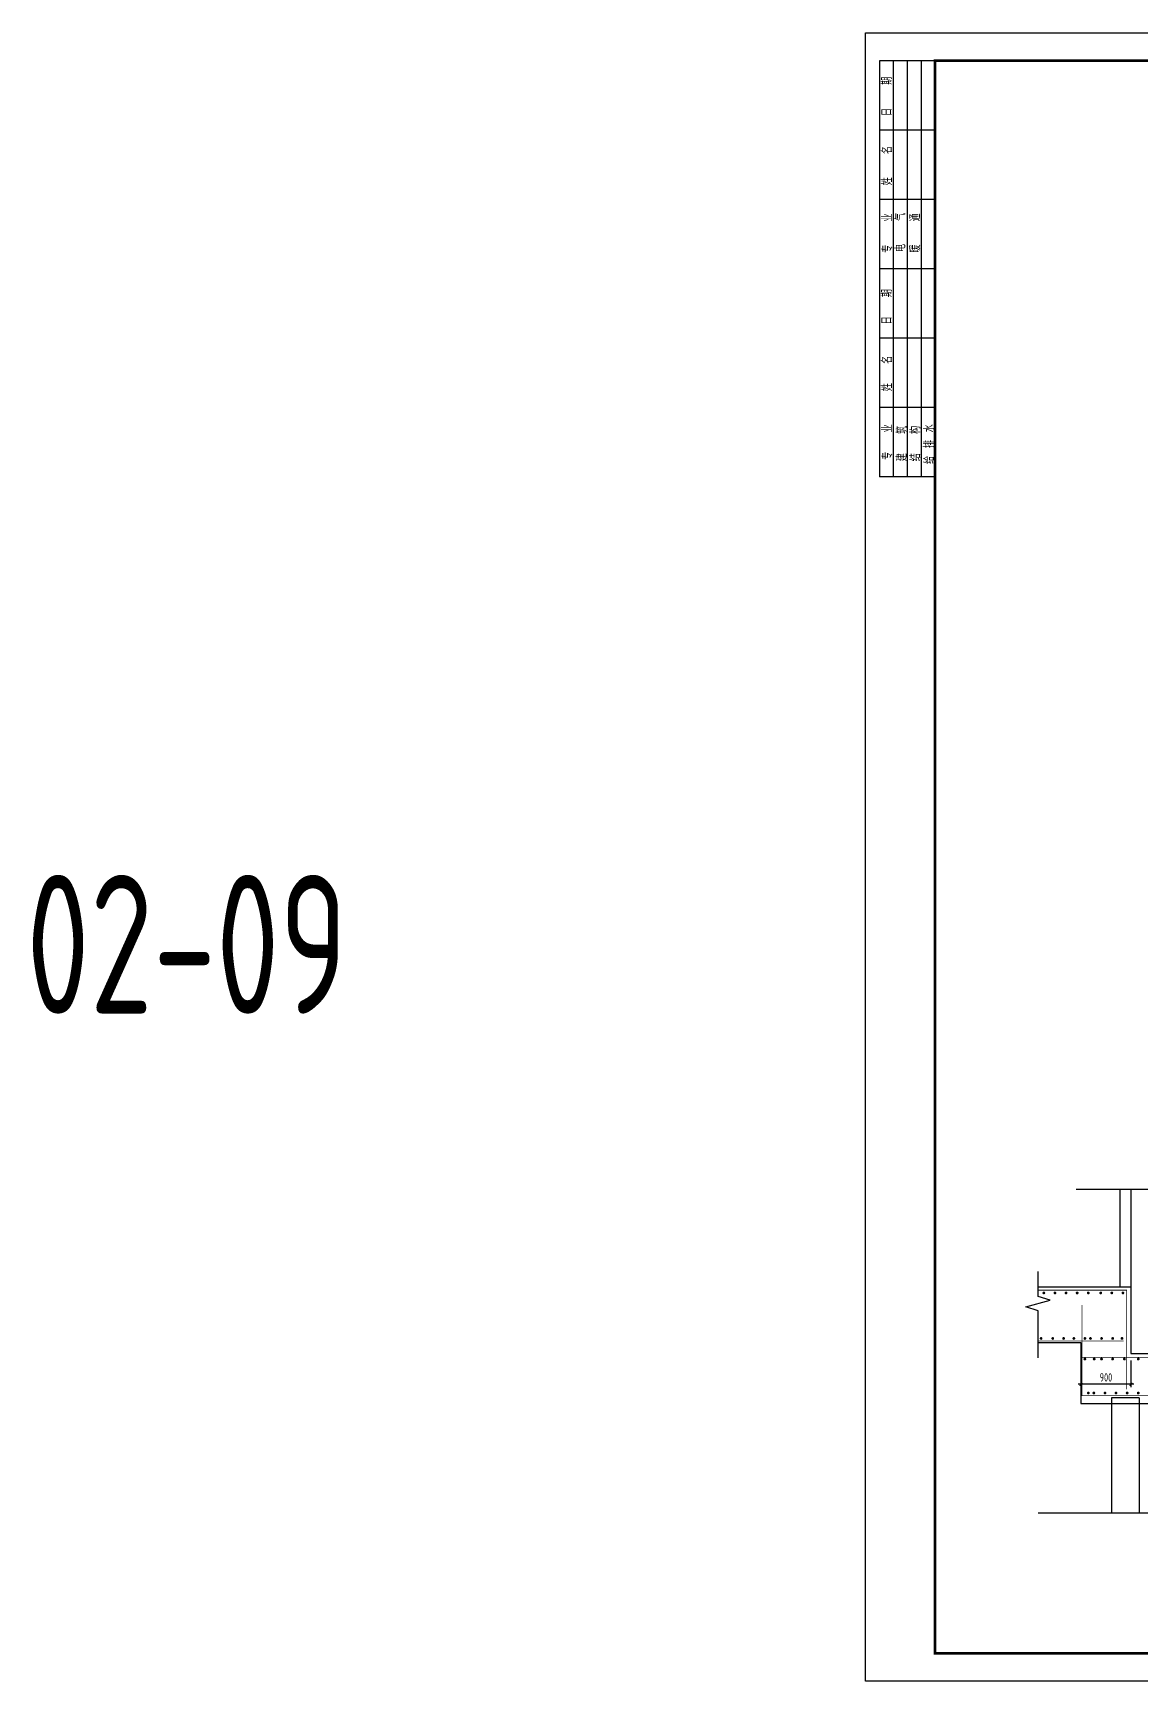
# Model space of a CAD drawing. Extents: x 627893 to 789462, y -407363 to 145317.
# Drawn here: x 627893 to 667800, y -407363 to -347963 of the extents above; entities that cross this region are included whole.
import ezdxf
from ezdxf.enums import TextEntityAlignment as Align

# ---------------------------------------------------------------- set-up
doc = ezdxf.new("R2010")
doc.units = 0
doc.header["$LTSCALE"] = 100
doc.layers.get('0').update_dxf_attribs({"linetype": 'CONTINUOUS'})
doc.layers.get('Defpoints').update_dxf_attribs({"linetype": 'CONTINUOUS'})
for name, color, linetype in [('DIM', 3, 'CONTINUOUS'), ('HATCH', 254, 'CONTINUOUS'), ('TEXT', 2, 'CONTINUOUS'), ('THIN', 7, 'CONTINUOUS'), ('图框', 254, 'CONTINUOUS')]:
    doc.layers.add(name, color=color, linetype=linetype)
doc.layers.add('REIN', color=6, linetype='CONTINUOUS', lineweight=18)
doc.styles.add('DX', font='tssdeng.shx', dxfattribs={"width": 0.7, "bigfont": 'tssdchn.shx'})
doc.styles.add('HZTXT', font='tssdeng.shx', dxfattribs={"width": 0.7, "bigfont": 'tssdchn.shx'})
doc.styles.add('HZTXT2', font='tssdeng.shx', dxfattribs={"width": 0.7, "bigfont": 'tssdchn.shx'})
doc.styles.get("Standard").update_dxf_attribs({"font": 'tssdeng.shx', "width": 0.7, "bigfont": 'tssdchn.shx'})
doc.styles.add('TK', font='tssdeng.shx', dxfattribs={"width": 0.7, "bigfont": 'tssdchn.shx'})
doc.styles.add('TSSD_Dimension', font='Tssdeng.shx', dxfattribs={"width": 0.7, "bigfont": 'tssdchn.shx'})
doc.styles.add('汉字', font='tssdeng.shx', dxfattribs={"width": 0.8, "bigfont": 'atssdchn.shx'})
doc.dimstyles.new('TSSD_50_100', dxfattribs={"dimtxt": 300, "dimasz": 100, "dimexe": 100, "dimexo": 250, "dimgap": 100, "dimtad": 1, "dimdec": 0, "dimlfac": 0.5, "dimzin": 0, "dimdsep": 46, "dimtxsty": 'TSSD_Dimension', "dimblk": 'ARCHTICK', "dimcen": 0, "dimdle": 100, "dimclrt": 7, "dimadec": 0, "dimazin": 0, "dimtfac": 1, "dimtdec": 0, "dimtix": 1, "dimtmove": 2, "dimatfit": 3, "dimfxl": 1, "dimtolj": 1, "dimtzin": 0, "dimarcsym": 0})

# ---------------------------------------------------------------- blocks, each defined once
blk = doc.blocks.new('A$C35F87531')
at = {"layer": '图框'}
h = blk.add_hatch(color=256, dxfattribs=at)
h.paths.add_polyline_path([(80225, 58086), (79745, 58086), (79745, 56789), (79050, 56789), (79049, 56724), (79745, 56724), (80225, 56724)])
h.paths.add_polyline_path([(79837, 57631), (79837, 57731), (79937, 57731), (79937, 57631)], flags=16)
h.paths.add_polyline_path([(80032, 57631), (80032, 57731), (80132, 57731), (80132, 57631)], flags=16)
h.paths.add_polyline_path([(79837, 57827), (79837, 57927), (79937, 57927), (79937, 57827)], flags=16)
h.paths.add_polyline_path([(80032, 57827), (80032, 57927), (80132, 57927), (80132, 57827)], flags=16)
h.paths.add_polyline_path([(79524, 57583), (79049, 58081), (79050, 57085)])
for p, q in [((500, 58400), (500, 43400)), ((2500, 58400), (500, 58400)), ((1000, 58400), (1000, 43400)), ((1500, 58400), (1500, 43400)), ((2000, 58400), (2000, 43400)), ((76100, 1000), (76100, 58400)), ((79050, 57085), (79049, 58081)), ((79524, 57583), (79049, 58081)), ((79745, 56789), (79745, 58086)), ((79837, 57927), (79937, 57927)), ((79837, 57927), (79837, 57827)), ((79937, 57827), (79837, 57827)), ((79837, 57731), (79937, 57731)), ((79837, 57731), (79837, 57631)), ((79937, 57631), (79837, 57631)), ((79937, 57927), (79937, 57827)), ((79937, 57731), (79937, 57631)), ((80032, 57927), (80132, 57927)), ((80032, 57927), (80032, 57827)), ((80132, 57827), (80032, 57827)), ((80032, 57731), (80132, 57731)), ((80032, 57731), (80032, 57631)), ((80132, 57631), (80032, 57631)), ((80132, 57927), (80132, 57827)), ((80132, 57731), (80132, 57631)), ((80225, 58086), (80225, 56724)), ((79524, 57583), (79050, 57085)), ((79050, 56789), (79049, 56724)), ((79049, 56724), (80225, 56724)), ((79049, 56724), (79745, 56724)), ((79050, 56789), (79745, 56789)), ((80225, 56724), (79745, 56724)), ((2500, 55900), (500, 55900)), ((2500, 53400), (500, 53400)), ((76100, 52932), (83100, 52932)), ((2500, 50900), (500, 50900)), ((2500, 48400), (500, 48400)), ((76100, 47932), (83100, 47932)), ((2500, 45900), (500, 45900)), ((76100, 44732), (83100, 44732)), ((2500, 43400), (500, 43400)), ((76100, 41532), (83100, 41532)), ((77453, 41532), (77453, 39432)), ((81606, 41532), (81606, 39432)), ((76100, 40832), (83100, 40832)), ((76100, 40132), (83100, 40132)), ((76100, 39432), (83100, 39432)), ((76100, 20254), (83100, 20254)), ((76100, 19004), (83100, 19004)), ((76100, 17754), (83100, 17754)), ((76100, 14754), (83100, 14754)), ((76100, 13254), (83100, 13254)), ((77791, 13254), (77791, 8354)), ((80377, 13254), (80377, 8354)), ((76100, 12554), (83100, 12554)), ((76100, 11854), (83100, 11854)), ((76100, 11154), (83100, 11154)), ((76100, 10454), (83100, 10454)), ((76100, 9754), (83100, 9754)), ((76100, 9054), (77791, 9054)), ((77791, 9054), (83100, 9054)), ((76100, 8354), (83100, 8354)), ((76100, 4500), (83100, 4500)), ((77791, 4500), (77791, 1700)), ((80377, 4500), (80377, 1700)), ((76100, 3800), (83100, 3800)), ((76100, 3100), (83100, 3100)), ((83100, 2400), (76100, 2400)), ((83100, 1700), (76100, 1700))]:
    blk.add_line(p, q, dxfattribs=at)
blk.add_lwpolyline([(0, 0), (0, 59400), (84100, 59400), (84100, 0)], close=True, dxfattribs=at)
at = {"layer": '图框', "const_width": 100}
blk.add_lwpolyline([(2500, 1000), (83100, 1000), (83100, 58400), (2500, 58400)], close=True, dxfattribs=at)
at = {"layer": '图框', "style": 'DX', "width": 0.7}
for s, p in [('日      期', (747, 57116, 2200)), ('姓      名 ', (752, 54687)), ('专      业', (762, 52186)), ('电      气', (1232, 52213, 2200)), ('暖      通', (1766, 52190, 2200)), ('日     期', (747, 49531, 2200)), ('姓     名', (752, 47126)), ('专     业', (762, 44655)), ('建     筑', (1283, 44602, 2200)), ('给  排  水', (2271, 44582, 2200)), ('结     构', (1774, 44602, 2200))]:
    blk.add_text(s, height=320, rotation=90, dxfattribs=at).set_placement(p, align=Align.MIDDLE)
at = {"layer": '图框', "style": '汉字', "width": 0.8}
for s, p in [('福', (76354, 56404)), ('州', (76748, 56421)), ('精', (77116, 56416)), ('业', (77506, 56395)), ('建', (77912, 56415)), ('筑', (78337, 56416)), ('工', (78763, 56398)), ('程', (79197, 56411)), ('设', (79610, 56408)), ('计', (79994, 56418)), ('咨', (80372, 56413)), ('询', (80816, 56414)), ('有', (81209, 56410)), ('限', (81615, 56412)), ('公', (82075, 56397)), ('司', (82496, 56411))]:
    blk.add_text(s, height=320, rotation=270, dxfattribs=at).set_placement(p)
at = {"layer": '图框', "width": 0.7}
for s, height, style, p in [('KING YEA  (CHINA FUZHOU ) ENGINEERING DESIGN CONSULTANTS ,LTD', 150, 'HZTXT', (76814, 55701)), ('本图版权属福州精业建筑工程设计咨询有限公司所有，除本工程外对本', 280, 'HZTXT2', (76551, 53580)), ('图的任何其它用途和复制，必须获得本院的书面许可。', 280, 'HZTXT2', (76573, 53088))]:
    blk.add_text(s, height=height, dxfattribs=dict(at, style=style)).set_placement(p)
at = {"layer": '图框'}
for s, height, style, width, p in [('地址：福州市五一北路171号新都会花园广场6F', 280, 'HZTXT2', 0.8, (79590, 55341)), ('电话：', 280, 'TK', 0.7, (77411, 54877)), ('0591-83357028，83357078，83357058', 250, 'TK', 0.6, (80082, 54841)), ('传真：', 280, 'TK', 0.7, (77411, 54391)), ('0591-87112608', 250, 'TK', 0.6, (78714, 54363)), ('图纸专用章', 500, 'HZTXT2', 0.8, (77262, 52521)), ('注册建筑师执业章', 500, 'HZTXT2', 0.8, (77857, 47602)), ('注册结构师执业章', 500, 'HZTXT2', 0.8, (77863, 44409)), ('修改次数', 380, 'HZTXT2', 0.8, (76792, 41181)), ('修改内容', 380, 'HZTXT2', 0.8, (79452, 41154)), ('日  期', 380, 'HZTXT2', 0.8, (82372, 41154)), ('备注：', 500, 'HZTXT2', 0.8, (76740, 39089)), ('施工图审查单位：', 450, 'HZTXT2', 0.8, (77622, 19953)), ('施工图审查合格书编号：', 450, 'HZTXT2', 0.8, (78136, 18409)), ('工程名称：', 500, 'HZTXT2', 0.8, (77151, 17437)), ('建设单位：', 400, 'HZTXT2', 0.8, (77022, 14436)), ('审  定', 400, 'HZTXT2', 0.8, (76886, 12921)), ('工程负责人', 400, 'HZTXT2', 0.8, (76952, 12224)), ('专业负责人', 400, 'HZTXT2', 0.8, (76952, 11495)), ('审  核', 400, 'HZTXT2', 0.8, (76915, 10777)), ('校  对', 400, 'HZTXT2', 0.8, (76916, 10109)), ('设  计', 400, 'HZTXT2', 0.8, (76915, 9376)), ('制  图', 400, 'HZTXT2', 0.8, (76915, 8703)), ('图  名：', 500, 'HZTXT2', 0.8, (77188, 7934)), ('工程编号', 400, 'HZTXT2', 0.8, (76935, 4192)), ('图  别', 400, 'HZTXT2', 0.8, (76963, 3475)), ('图  号', 400, 'HZTXT2', 0.8, (76963, 2758)), ('日  期', 400, 'HZTXT2', 0.8, (76963, 2058)), ('未盖技术出图章   本图纸无效', 400, 'HZTXT2', 0.8, (79237, 1389))]:
    blk.add_text(s, height=height, dxfattribs=dict(at, style=style, width=width)).set_placement(p, align=Align.MIDDLE)
blk = doc.blocks.new('_ArchTick')
at = {"color": 0, "linetype": 'ByBlock', "const_width": 0.4}
blk.add_lwpolyline([(-0.5, -0.5), (0.5, 0.5)], dxfattribs=at)
blk = doc.blocks.new('*D987')
at = {"layer": 'Defpoints', "color": 0}
for p in [(665671, -395160), (667471, -395560), (665671, -396669)]:
    blk.add_point(p, dxfattribs=at)
at = {"layer": 'DIM', "color": 0, "lineweight": -2}
for p, q in [((665671, -395410), (665671, -396769)), ((667471, -395810), (667471, -396769)), ((667571, -396669), (665571, -396669))]:
    blk.add_line(p, q, dxfattribs=at)
at = {"layer": 'DIM', "color": 0, "lineweight": -2, "xscale": 100, "yscale": 100, "zscale": 100, "rotation": 180}
blk.add_blockref('_ArchTick', (665671, -396669), dxfattribs=at)
at = {"layer": 'DIM', "color": 0, "lineweight": -2, "xscale": 100, "yscale": 100, "zscale": 100}
blk.add_blockref('_ArchTick', (667471, -396669), dxfattribs=at)
at = {"layer": 'DIM', "color": 7, "insert": (666571, -396419), "char_height": 300, "attachment_point": 5, "style": 'TSSD_Dimension'}
blk.add_mtext('\\A1;900', dxfattribs=at)

msp = doc.modelspace()

# ---------------------------------------------------------------- linework, layer by layer
at = {"layer": 'HATCH'}
for p, q in [((667071.3, -389632.2), (667071.3, -393159.5)), ((667471.3, -389632.2), (667471.3, -395559.5)), ((664122.9, -393159.5), (667471.3, -393159.5)), ((664122.9, -395159.5), (665671.3, -395159.5)), ((665671.3, -395159.5), (665671.3, -397359.5)), ((667471.3, -395559.5), (671871.3, -395559.5)), ((665671.3, -397359.5), (673671.3, -397359.5)), ((666768.7, -397159.5), (666768.7, -401303)), ((667768.7, -397159.5), (666768.7, -397159.5)), ((667768.7, -397159.5), (667768.7, -401303))]:
    msp.add_line(p, q, dxfattribs=at)
at = {"layer": 'REIN', "const_width": 30}
for points in [[(664122.9, -393277.7), (667315.6, -393277.7), (667315.6, -396846.1)], [(669671.3, -397076.4), (665710.5, -397076.4), (665710.5, -393806.2)], [(667213.7, -395110.4), (664122.9, -395110.4)], [(673680.8, -395693.9), (665710.5, -395693.9)]]:
    msp.add_lwpolyline(points, dxfattribs=at)
at = {"layer": 'REIN', "const_width": 50}
for points in [[(664356.5, -393375.2, 1), (664306.5, -393375.2, 1)], [(664756.5, -393375.2, 1), (664706.5, -393375.2, 1)], [(665156.5, -393375.2, 1), (665106.5, -393375.2, 1)], [(665556.5, -393375.2, 1), (665506.5, -393375.2, 1)], [(665560.3, -393375.2, 1), (665510.3, -393375.2, 1)], [(665960.3, -393375.2, 1), (665910.3, -393375.2, 1)], [(666406.6, -393375.2, 1), (666356.6, -393375.2, 1)], [(666806.6, -393375.2, 1), (666756.6, -393375.2, 1)], [(667206.6, -393375.2, 1), (667156.6, -393375.2, 1)], [(664257.8, -395016, -1), (664207.8, -395016, -1)], [(664678.9, -395016, -1), (664628.9, -395016, -1)], [(665069.4, -395016, -1), (665019.4, -395016, -1)], [(665438.7, -395016, -1), (665388.7, -395016, -1)], [(665838.7, -395016, -1), (665788.7, -395016, -1)], [(666038.7, -395016, -1), (665988.7, -395016, -1)], [(666438.7, -395016, -1), (666388.7, -395016, -1)], [(666838.7, -395016, -1), (666788.7, -395016, -1)], [(667174.8, -395016, -1), (667124.8, -395016, -1)], [(665836.4, -395758.9, 1), (665786.4, -395758.9, 1)], [(666172.3, -395758.9, 1), (666122.3, -395758.9, 1)], [(666436.4, -395758.9, 1), (666386.4, -395758.9, 1)], [(666836.4, -395758.9, 1), (666786.4, -395758.9, 1)], [(667261.3, -395758.9, 1), (667211.3, -395758.9, 1)], [(667760.3, -395758.9, 1), (667710.3, -395758.9, 1)], [(665960.3, -396982, -1), (665910.3, -396982, -1)], [(666160.3, -396982, -1), (666110.3, -396982, -1)], [(666560.3, -396982, -1), (666510.3, -396982, -1)], [(666960.3, -396982, -1), (666910.3, -396982, -1)], [(667360.3, -396982, -1), (667310.3, -396982, -1)], [(667760.3, -396982, -1), (667710.3, -396982, -1)]]:
    msp.add_lwpolyline(points, format="xyb", close=True, dxfattribs=at)
at = {"layer": 'THIN'}
for points in [[(665495.8, -389632.2), (669573.7, -389632.2), (669713.7, -389192.2), (669953.7, -390072.2), (670093.7, -389632.2), (674171.5, -389632.2)], [(664122.9, -395719.5), (664122.9, -394019.5), (663682.9, -393879.5), (664562.9, -393639.5), (664122.9, -393499.5), (664122.9, -392599.5)], [(664133.6, -401303), (670669.6, -401303), (670809.6, -400863), (671049.6, -401743), (671189.6, -401303), (677725.7, -401303)]]:
    msp.add_lwpolyline(points, dxfattribs=at)

# ---------------------------------------------------------------- block references
at = {"layer": '图框'}
msp.add_blockref('A$C35F87531', (657905.8, -407363.4), dxfattribs=at)

# ---------------------------------------------------------------- texts
at = {"layer": 'TEXT', "text_generation_flag": 6, "width": 0.7}
msp.add_text('02-09', height=5000, rotation=180, dxfattribs=at).set_placement((627654.5, -383308.2))

# ---------------------------------------------------------------- dimensions: what is measured, and where the dimension line sits
at = {"layer": 'DIM'}
dim = msp.add_linear_dim(base=(665671.3, -396668.6), p1=(667471.3, -395559.5), p2=(665671.3, -395159.5), dimstyle='TSSD_50_100', dxfattribs=at)
dim.commit()
dim.dimension.update_dxf_attribs({"geometry": '*D987', "text_midpoint": (666571.3, -396418.6)})

doc.saveas('drawing.dxf')
